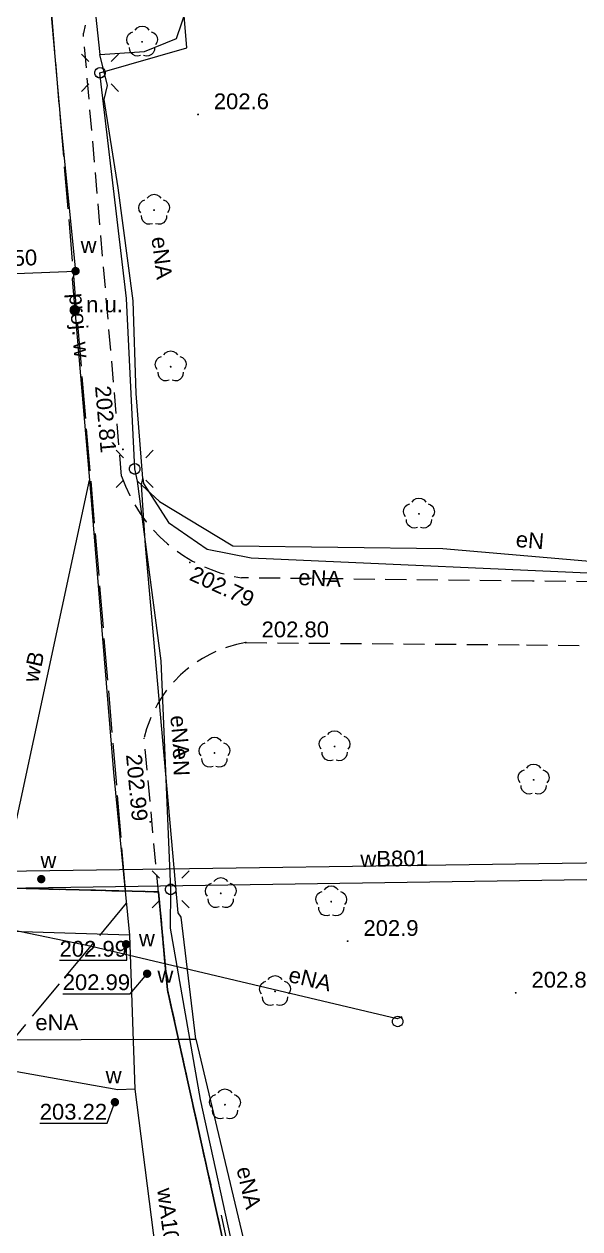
# Model space of a CAD drawing. Extents: x 0 to 7423283, y 0 to 5548300.
# Drawn here: x 7422511.7 to 7422538.1, y 5547713.6 to 5547770.9 of the extents above; entities that cross this region are included whole.
import ezdxf
from ezdxf.enums import TextEntityAlignment as Align

# ---------------------------------------------------------------- set-up
doc = ezdxf.new("R2010")
doc.units = 0
for name, pattern in [('PRZER1-1', [2, 1, -1]), ('PRZER2-1', [3, 2, -1]), ('PRZER4-1', [5, 4, -1])]:
    doc.linetypes.add(name, pattern=pattern)
doc.layers.get('0').update_dxf_attribs({"linetype": 'CONTINUOUS', "lineweight": 13})
for name, color, linetype, lineweight, true_color in [('EGBU01', 7, 'PRZER1-1', 18, 0x008000), ('OBOP02', 7, 'CONTINUOUS', 18, 0x008000), ('SUPE04', 1, 'CONTINUOUS', 18, 0xff0000), ('SUPE04_O', 1, 'CONTINUOUS', 18, 0xff0000), ('SUPE06', 1, 'CONTINUOUS', 18, 0xff0000), ('SUPW03', 5, 'CONTINUOUS', 18, 0x0000ff), ('SUPW03_O', 5, 'CONTINUOUS', 18, 0x0000ff)]:
    doc.layers.add(name, color=color, linetype=linetype, lineweight=lineweight, true_color=true_color)
for name, color, linetype, lineweight in [('KTCR02', 7, 'PRZER2-1', 18), ('RTPW01', 7, 'CONTINUOUS', 13), ('RTPW01_O', 7, 'CONTINUOUS', 13), ('RTPW02', 7, 'CONTINUOUS', 13), ('RTPW02_O', 7, 'CONTINUOUS', 13), ('SUSM', 7, 'CONTINUOUS', 18)]:
    doc.layers.add(name, color=color, linetype=linetype, lineweight=lineweight)
for name, color, linetype, true_color in [('SUPS01_08', 5, 'CONTINUOUS', 0x0000ff), ('SUPS01_08_O', 5, 'CONTINUOUS', 0x0000ff), ('SUUS25', 7, 'CONTINUOUS', 0x0a0909), ('SUUS25_O', 7, 'CONTINUOUS', 0x0a0909), ('SUUS30_01', 7, 'CONTINUOUS', 0x0a0909), ('SUUS30_01_O', 7, 'CONTINUOUS', 0x0a0909)]:
    doc.layers.add(name, color=color, linetype=linetype, true_color=true_color)
doc.styles.add('GEO-INFO', font='Arial')

# ---------------------------------------------------------------- blocks, each defined once
blk = doc.blocks.new('KOLO')
blk.add_hatch(color=0).paths.add_polyline_path([(0, 0.5), (-0.12941, 0.482963), (-0.25, 0.433013), (-0.353553, 0.353553), (-0.433013, 0.25), (-0.482963, 0.12941), (-0.5, 0), (-0.482963, -0.12941), (-0.433013, -0.25), (-0.353553, -0.353553), (-0.25, -0.433013), (-0.12941, -0.482963), (0, -0.5), (0.12941, -0.482963), (0.25, -0.433013), (0.353553, -0.353553), (0.433013, -0.25), (0.482963, -0.12941), (0.5, 0), (0.482963, 0.12941), (0.433013, 0.25), (0.353553, 0.353553), (0.25, 0.433013), (0.12941, 0.482963)])
blk = doc.blocks.new('SPDLP')
blk.add_hatch(color=0).paths.add_polyline_path([(-0.09, 0), (-0.085595, -0.027812), (-0.072812, -0.052901), (-0.052901, -0.072812), (-0.027812, -0.085595), (0, -0.09), (0.027812, -0.085595), (0.052901, -0.072812), (0.072812, -0.052901), (0.085595, -0.027812), (0.09, 0), (0.085595, 0.027812), (0.072812, 0.052901), (0.052901, 0.072812), (0.027812, 0.085595), (0, 0.09), (-0.027812, 0.085595), (-0.052901, 0.072812), (-0.072812, 0.052901), (-0.085595, 0.027812)])
at = {"color": 0}
for points in [[(-1.292703, 0.137547), (-1.355024, 0.389802), (-1.327532, 0.648184), (-1.213525, 0.881678), (-1.026689, 1.062258), (-0.78945, 1.168249), (-0.530282, 1.186929)], [(-0.268652, 1.271938), (-0.048001, 1.40916), (0.20623, 1.462858), (0.463525, 1.426585), (0.693003, 1.304695), (0.867117, 1.11182), (0.964971, 0.871109)], [(1.126667, 0.648554), (1.325358, 0.481106), (1.454989, 0.255912), (1.5, 0), (1.454989, -0.255912), (1.325358, -0.481106), (1.126667, -0.648554)], [(-0.530282, -1.186929), (-0.78945, -1.168249), (-1.026689, -1.062258), (-1.213525, -0.881678), (-1.327532, -0.648184), (-1.355024, -0.389802), (-1.292703, -0.137547)], [(0.964971, -0.871109), (0.867117, -1.11182), (0.693003, -1.304695), (0.463525, -1.426585), (0.20623, -1.462858), (-0.048001, -1.40916), (-0.268652, -1.271938)]]:
    blk.add_lwpolyline(points, dxfattribs=at)
blk = doc.blocks.new('OKRAG_PELNY')
at = {"color": 0}
blk.add_lwpolyline([(0.5, 0), (0.482963, -0.12941), (0.433013, -0.25), (0.353553, -0.353553), (0.25, -0.433013), (0.12941, -0.482963), (0, -0.5), (-0.12941, -0.482963), (-0.25, -0.433013), (-0.353553, -0.353553), (-0.433013, -0.25), (-0.482963, -0.12941), (-0.5, 0), (-0.482963, 0.12941), (-0.433013, 0.25), (-0.353553, 0.353553), (-0.25, 0.433013), (-0.12941, 0.482963), (0, 0.5), (0.12941, 0.482963), (0.25, 0.433013), (0.353553, 0.353553), (0.433013, 0.25), (0.482963, 0.12941)], close=True, dxfattribs=at)
blk = doc.blocks.new('SUSM01_01')
at = {"color": 0}
for points in [[(-0.353553, 0.353553), (-0.212132, 0.212132)], [(0.353553, 0.353553), (0.212132, 0.212132)], [(-0.353553, -0.353553), (-0.212132, -0.212132)], [(0.353553, -0.353553), (0.212132, -0.212132)]]:
    blk.add_lwpolyline(points, dxfattribs=at)
blk.add_lwpolyline([(0.1, 0), (0.093969, -0.034202), (0.076604, -0.064279), (0.05, -0.086603), (0.025882, -0.096593), (0, -0.1), (-0.025882, -0.096593), (-0.05, -0.086603), (-0.073305, -0.068017), (-0.090097, -0.043388), (-0.098883, -0.014904), (-0.098883, 0.014904), (-0.090097, 0.043388), (-0.073305, 0.068017), (-0.05, 0.086603), (-0.022252, 0.097493), (0.007473, 0.09972), (0.036534, 0.093087), (0.062349, 0.078183), (0.082624, 0.056332), (0.095557, 0.029476)], close=True, dxfattribs=at)

msp = doc.modelspace()

# ---------------------------------------------------------------- linework, layer by layer
at = {"layer": 'EGBU01', "color": 7, "linetype": 'Continuous', "lineweight": 18, "elevation": 10.17}
msp.add_lwpolyline([(7422448.33, 5547715.39), (7422478.1, 5547707.8), (7422507.88, 5547699.93), (7422509.32, 5547702.42), (7422509.73, 5547708.13), (7422506.24, 5547711.86), (7422486.6, 5547717.18), (7422487, 5547721.22), (7422477.56, 5547728.45), (7422477.59, 5547740.74), (7422483.63, 5547748.7), (7422487.99, 5547747.21), (7422490.69, 5547746.95), (7422498.02, 5547746.58), (7422504.18, 5547740.83), (7422505.02, 5547736.32), (7422504.86, 5547729.92), (7422518.07, 5547729.58), (7422518.5, 5547724.92), (7422521.56, 5547711.08), (7422524.39, 5547700.98), (7422524.52, 5547698.73), (7422554.16, 5547689.76)], dxfattribs=at)
at = {"layer": 'EGBU01', "color": 96, "linetype": 'PRZER1-1', "lineweight": 18, "ltscale": 0.5, "true_color": 0x008000, "elevation": 10.18}
msp.add_lwpolyline([(7422448.33, 5547715.39), (7422478.1, 5547707.8), (7422507.88, 5547699.93), (7422509.32, 5547702.42), (7422509.73, 5547708.13), (7422506.24, 5547711.86), (7422486.6, 5547717.18), (7422487, 5547721.22), (7422477.56, 5547728.45), (7422477.59, 5547740.74), (7422483.63, 5547748.7), (7422487.99, 5547747.21), (7422490.69, 5547746.95), (7422498.02, 5547746.58), (7422504.18, 5547740.83), (7422505.02, 5547736.32), (7422504.86, 5547729.92), (7422518.07, 5547729.58), (7422518.5, 5547724.92), (7422521.56, 5547711.08), (7422524.39, 5547700.98), (7422524.52, 5547698.73), (7422554.16, 5547689.76)], dxfattribs=at)
at = {"layer": 'EGBU01', "color": 7, "linetype": 'Continuous', "lineweight": 18, "elevation": 10.17}
msp.add_lwpolyline([(7422504.86, 5547729.92), (7422505.02, 5547736.32), (7422504.18, 5547740.83), (7422498.02, 5547746.58), (7422490.69, 5547746.95), (7422487.99, 5547747.21), (7422483.63, 5547748.7), (7422477.59, 5547740.74), (7422477.56, 5547728.45), (7422487, 5547721.22), (7422486.6, 5547717.18), (7422506.24, 5547711.86), (7422509.73, 5547708.13), (7422509.32, 5547702.42), (7422524.39, 5547700.98), (7422521.56, 5547711.08), (7422518.5, 5547724.92), (7422518.07, 5547729.58)], close=True, dxfattribs=at)
at = {"layer": 'EGBU01', "color": 96, "linetype": 'PRZER1-1', "lineweight": 18, "ltscale": 0.5, "true_color": 0x008000, "elevation": 10.18}
msp.add_lwpolyline([(7422504.86, 5547729.92), (7422505.02, 5547736.32), (7422504.18, 5547740.83), (7422498.02, 5547746.58), (7422490.69, 5547746.95), (7422487.99, 5547747.21), (7422483.63, 5547748.7), (7422477.59, 5547740.74), (7422477.56, 5547728.45), (7422487, 5547721.22), (7422486.6, 5547717.18), (7422506.24, 5547711.86), (7422509.73, 5547708.13), (7422509.32, 5547702.42), (7422524.39, 5547700.98), (7422521.56, 5547711.08), (7422518.5, 5547724.92), (7422518.07, 5547729.58)], close=True, dxfattribs=at)
at = {"layer": 'KTCR02', "color": 7, "linetype": 'PRZER2-1', "lineweight": 18, "ltscale": 0.5, "elevation": 10.18}
for points in [[(7422561.43, 5547744.12), (7422535.85, 5547744.36), (7422522.01, 5547744.52, -0.278248), (7422516.32, 5547749.35), (7422514.5, 5547770.43, -0.340838), (7422518.97, 5547774.34, 0.004764)], [(7422521.56, 5547711.08), (7422518.5, 5547724.92), (7422517.39, 5547736.9, -0.303448), (7422522.22, 5547741.44), (7422535.56, 5547741.33), (7422561.49, 5547740.97)]]:
    msp.add_lwpolyline(points, format="xyb", dxfattribs=at)
at = {"layer": 'SUPE04', "color": 1, "linetype": 'Continuous', "lineweight": 18, "true_color": 0xff0000, "elevation": 10.18}
for points in [[(7422510.23, 5547832.29), (7422510.12, 5547830.28), (7422510.65, 5547820.18), (7422511.02, 5547814.26), (7422511.53, 5547811.98), (7422511.66, 5547811.75), (7422511.36, 5547810.43), (7422512.14, 5547800.5), (7422513.28, 5547795.22), (7422514.01, 5547792.38), (7422513.9, 5547786.56), (7422513.88, 5547782.59), (7422515.29, 5547769.41)], [(7422515.29, 5547769.41), (7422517.4, 5547769.56), (7422518.92, 5547770.17), (7422519.91, 5547773.07)], [(7422517.07, 5547749.11), (7422516.94, 5547749.7), (7422516.55, 5547757.8), (7422515.29, 5547768.54), (7422519.42, 5547769.72), (7422519.16, 5547772.82)], [(7422517.33, 5547749.25), (7422517.01, 5547753.29), (7422516.87, 5547757.7), (7422516.16, 5547763.07), (7422515.49, 5547767.27), (7422515.64, 5547767.94), (7422515.29, 5547769.41)], [(7422517.07, 5547749.11), (7422518.12, 5547748.15), (7422521.61, 5547746.04), (7422531.59, 5547745.91), (7422540.58, 5547745.13), (7422540.29, 5547744.47)], [(7422523.74, 5547707.26), (7422521.86, 5547711.52), (7422520.06, 5547719.7), (7422518.64, 5547727.86), (7422518.65, 5547729.7), (7422518.2, 5547740.57), (7422517.07, 5547749.11)], [(7422519.84, 5547722.58), (7422519.15, 5547728.38), (7422519, 5547728.58), (7422517.46, 5547746.06), (7422517.27, 5547748.95), (7422517.33, 5547749.25)], [(7422517.33, 5547749.25), (7422517.35, 5547749), (7422518.54, 5547747.15), (7422520.39, 5547745.89), (7422522.47, 5547745.47), (7422540.96, 5547744.65), (7422550.91, 5547745.93), (7422565.18, 5547745.24)], [(7422529.64, 5547723.64), (7422529.42, 5547723.55), (7422514.88, 5547726.99), (7422511.07, 5547727.77), (7422498.75, 5547729.37)], [(7422509.88, 5547722.54), (7422518.89, 5547722.58), (7422519.84, 5547722.58)], [(7422519.84, 5547722.58), (7422523.17, 5547708.58), (7422523.02, 5547708.36)]]:
    msp.add_lwpolyline(points, dxfattribs=at)
at = {"layer": 'SUPE06', "color": 1, "linetype": 'Continuous', "lineweight": 18, "true_color": 0xff0000, "elevation": 10.18}
msp.add_lwpolyline([(7422521.05, 5547714.2), (7422521.64, 5547711.46), (7422523.02, 5547708.36), (7422523.74, 5547707.26), (7422526.15, 5547698.59)], dxfattribs=at)
at = {"layer": 'SUPS01_08_O', "color": 5, "linetype": 'Continuous', "lineweight": 9, "true_color": 0x0000ff, "elevation": 10.8, "flags": 128}
for points in [[(7422513.367, 5547726.327), (7422516.57, 5547726.327), (7422516.53, 5547727.09)], [(7422513.517, 5547724.737), (7422516.72, 5547724.737), (7422517.53, 5547725.69)], [(7422512.425, 5547718.578), (7422515.629, 5547718.578), (7422516, 5547719.58)]]:
    msp.add_lwpolyline(points, dxfattribs=at)
at = {"layer": 'SUPW03', "color": 5, "linetype": 'PRZER4-1', "lineweight": 18, "ltscale": 0.5, "true_color": 0x0000ff, "elevation": 10.18}
msp.add_lwpolyline([(7422511.913, 5547783.99), (7422516.54, 5547729.052), (7422508.822, 5547719.757), (7422503.991, 5547701.738)], dxfattribs=at)
at = {"layer": 'SUPW03', "color": 5, "linetype": 'Continuous', "lineweight": 18, "true_color": 0x0000ff, "elevation": 10.18}
for points in [[(7422512.56, 5547775.96), (7422513.44, 5547765.91), (7422514.13, 5547759.11), (7422513.96, 5547758.72), (7422514.09, 5547757.25)], [(7422496.25, 5547715.81), (7422504.39, 5547725.28), (7422504.78, 5547734.45), (7422507.24, 5547758.83), (7422514.13, 5547759.11)], [(7422514.09, 5547757.25), (7422514.79, 5547749.17), (7422515.93, 5547735.26), (7422516.69, 5547727.52), (7422516.94, 5547720.2)], [(7422508.83, 5547721.46), (7422514.79, 5547749.17)], [(7422510.694, 5547730.56), (7422539.474, 5547730.98)], [(7422510.706, 5547729.76), (7422539.486, 5547730.18)], [(7422516.69, 5547727.52), (7422496.17, 5547728.15)], [(7422516.94, 5547720.2), (7422516.14, 5547720.16), (7422508.83, 5547721.46)], [(7422516.94, 5547720.2), (7422518.98, 5547704.3), (7422522.49, 5547697.11)]]:
    msp.add_lwpolyline(points, dxfattribs=at)

# ---------------------------------------------------------------- block references
at = {"layer": 'OBOP02', "color": 96, "lineweight": 18, "true_color": 0x008000, "xscale": 0.5, "yscale": 0.5, "rotation": 90}
for p in [(7422517.29, 5547770.01, 10.12), (7422517.86, 5547762.01, 10.12), (7422518.65, 5547754.56, 10.12), (7422530.45, 5547747.56, 10.12), (7422520.73, 5547736.19, 10.12), (7422526.44, 5547736.5, 10.12), (7422535.9, 5547734.91, 10.12), (7422521.03, 5547729.51, 10.12), (7422526.28, 5547729.12, 10.12), (7422523.61, 5547724.85, 10.12), (7422521.23, 5547719.46, 10.12)]:
    msp.add_blockref('SPDLP', p, dxfattribs=at)
at = {"layer": 'RTPW01', "color": 7, "lineweight": 13, "xscale": 0.09, "yscale": 0.09, "rotation": 90}
for p in [(7422519.95, 5547766.56, 10.2), (7422527.06, 5547727.24, 10.2), (7422535.05, 5547724.78, 10.2)]:
    msp.add_blockref('KOLO', p, dxfattribs=at)
at = {"layer": 'RTPW02', "color": 7, "lineweight": 13, "xscale": 0.09, "yscale": 0.09, "rotation": 90}
for p in [(7422516.38, 5547750.63, 10.2), (7422519.56, 5547745.25, 10.2), (7422522.22, 5547741.44, 10.2), (7422517.68, 5547732.91, 10.2)]:
    msp.add_blockref('KOLO', p, dxfattribs=at)
at = {"layer": 'SUPS01_08', "color": 5, "lineweight": 5, "true_color": 0x0000ff, "xscale": 0.09, "yscale": 0.09, "rotation": 90}
for p in [(7422516.53, 5547727.09, 10.24), (7422517.53, 5547725.69, 10.24), (7422516, 5547719.58, 10.24)]:
    msp.add_blockref('KOLO', p, dxfattribs=at)
at = {"layer": 'SUSM', "color": 7, "lineweight": 18, "rotation": 90}
for name, p, xscale, yscale in [('SUSM01_01', (7422515.29, 5547768.54, 10.24), 2.5, 2.5), ('OKRAG_PELNY', (7422515.29, 5547768.54, 10.24), 0.5, 0.5), ('SUSM01_01', (7422516.94, 5547749.7, 10.24), 2.5, 2.5), ('OKRAG_PELNY', (7422516.94, 5547749.7, 10.24), 0.5, 0.5), ('SUSM01_01', (7422518.65, 5547729.7, 10.24), 2.5, 2.5), ('OKRAG_PELNY', (7422518.65, 5547729.7, 10.24), 0.5, 0.5), ('OKRAG_PELNY', (7422529.44, 5547723.42, 10.24), 0.5, 0.5)]:
    msp.add_blockref(name, p, dxfattribs=dict(at, xscale=xscale, yscale=yscale))
at = {"layer": 'SUUS25', "color": 18, "lineweight": 5, "true_color": 0x0a0909, "xscale": 0.4, "yscale": 0.4}
for p, rotation in [((7422514.13, 5547759.11, 10.24), 359.9997925898467), ((7422512.5, 5547730.19, 10.24), 181.1455550018835), ((7422516.53, 5547727.09, 10.24), 1.363719895395749), ((7422517.53, 5547725.69, 10.24), 1.696944334433161), ((7422516, 5547719.58, 10.24), 359.9997925898467)]:
    msp.add_blockref('KOLO', p, dxfattribs=dict(at, rotation=rotation))
at = {"layer": 'SUUS30_01', "color": 18, "lineweight": 5, "true_color": 0x0a0909, "xscale": 0.5, "yscale": 0.5, "rotation": 90}
msp.add_blockref('KOLO', (7422514.09, 5547757.25, 10.24), dxfattribs=at)

# ---------------------------------------------------------------- texts
at = {"layer": 'RTPW01_O', "color": 7, "linetype": 'Continuous', "lineweight": 0, "style": 'GEO-INFO'}
for s, p in [('202.6', (7422520.7, 5547766.81, 10.8)), ('202.9', (7422527.81, 5547727.49, 10.8)), ('202.8', (7422535.8, 5547725.03, 10.8))]:
    msp.add_text(s, height=0.75, dxfattribs=at).set_placement(p)
at = {"layer": 'RTPW02_O', "color": 7, "linetype": 'Continuous', "lineweight": 0, "style": 'GEO-INFO'}
for s, rotation, p in [('202.81', 274.93455, (7422515.052, 5547753.629, 10.8)), ('202.79', 335.22259, (7422519.487, 5547744.439, 10.8)), ('202.99', 275.2936, (7422516.525, 5547736.104, 10.8))]:
    msp.add_text(s, height=0.75, rotation=rotation, dxfattribs=at).set_placement(p)
msp.add_text('202.80', height=0.75, dxfattribs=at).set_placement((7422522.97, 5547741.69, 10.8))
at = {"layer": 'SUPE04_O', "color": 1, "linetype": 'Continuous', "lineweight": 0, "true_color": 0xff0000, "style": 'GEO-INFO'}
for s, rotation, p in [('eNA', 277.4167, (7422517.73, 5547760.7, 10.8)), ('eN', 355.19185, (7422535.03, 5547745.99, 10.8)), ('eNA', 357.32123, (7422524.7, 5547744.18, 10.8)), ('eNA', 275.04224, (7422518.63, 5547737.95, 10.8)), ('eN', 272.16087, (7422518.75, 5547736.42, 10.8)), ('eNA', 346.7785, (7422524.2, 5547725.31, 10.8)), ('eNA', 0.33682, (7422512.22, 5547723, 10.8)), ('eNA', 283.22107, (7422521.77, 5547716.42, 10.8))]:
    msp.add_text(s, height=0.75, rotation=rotation, dxfattribs=at).set_placement(p)
at = {"layer": 'SUPS01_08_O', "color": 5, "linetype": 'Continuous', "lineweight": 0, "true_color": 0x0000ff, "style": 'GEO-INFO'}
for s, p in [('202.99', (7422513.367, 5547726.5)), ('202.99', (7422513.517, 5547724.91)), ('203.22', (7422512.425, 5547718.75))]:
    msp.add_text(s, height=0.75, rotation=359.99979, dxfattribs=at).set_placement(p)
at = {"layer": 'SUPW03_O', "color": 5, "linetype": 'Continuous', "lineweight": 0, "true_color": 0x0000ff, "style": 'GEO-INFO'}
for s, rotation, p in [('wA50', 2.23677, (7422509.7, 5547759.29, 10.8)), ('wB', 77.78828, (7422512.34, 5547739.5, 10.8)), ('wB801', 0.74627, (7422527.67, 5547730.77, 10.8)), ('wA100-n', 277.33985, (7422518, 5547715.45, 10.8))]:
    msp.add_text(s, height=0.75, rotation=rotation, dxfattribs=at).set_placement(p)
msp.add_text('proj. w', height=0.75, rotation=274.81424, dxfattribs=at).set_placement((7422514.226, 5547756.521, 10.8), align=Align.MIDDLE)
at = {"layer": 'SUUS25_O', "color": 18, "linetype": 'Continuous', "lineweight": 0, "true_color": 0x0a0909, "style": 'GEO-INFO'}
for p in [(7422514.37, 5547759.97, 10.8), (7422512.46, 5547730.72, 10.8), (7422517.14, 5547727, 10.8), (7422518.02, 5547725.26, 10.8), (7422515.56, 5547720.48, 10.8)]:
    msp.add_text('w', height=0.75, rotation=359.99979, dxfattribs=at).set_placement(p)
at = {"layer": 'SUUS30_01_O', "color": 18, "linetype": 'Continuous', "lineweight": 0, "true_color": 0x0a0909, "style": 'GEO-INFO'}
msp.add_text('n.u.', height=0.75, rotation=359.99979, dxfattribs=at).set_placement((7422514.63, 5547757.15, 10.8))

doc.saveas('drawing.dxf')
